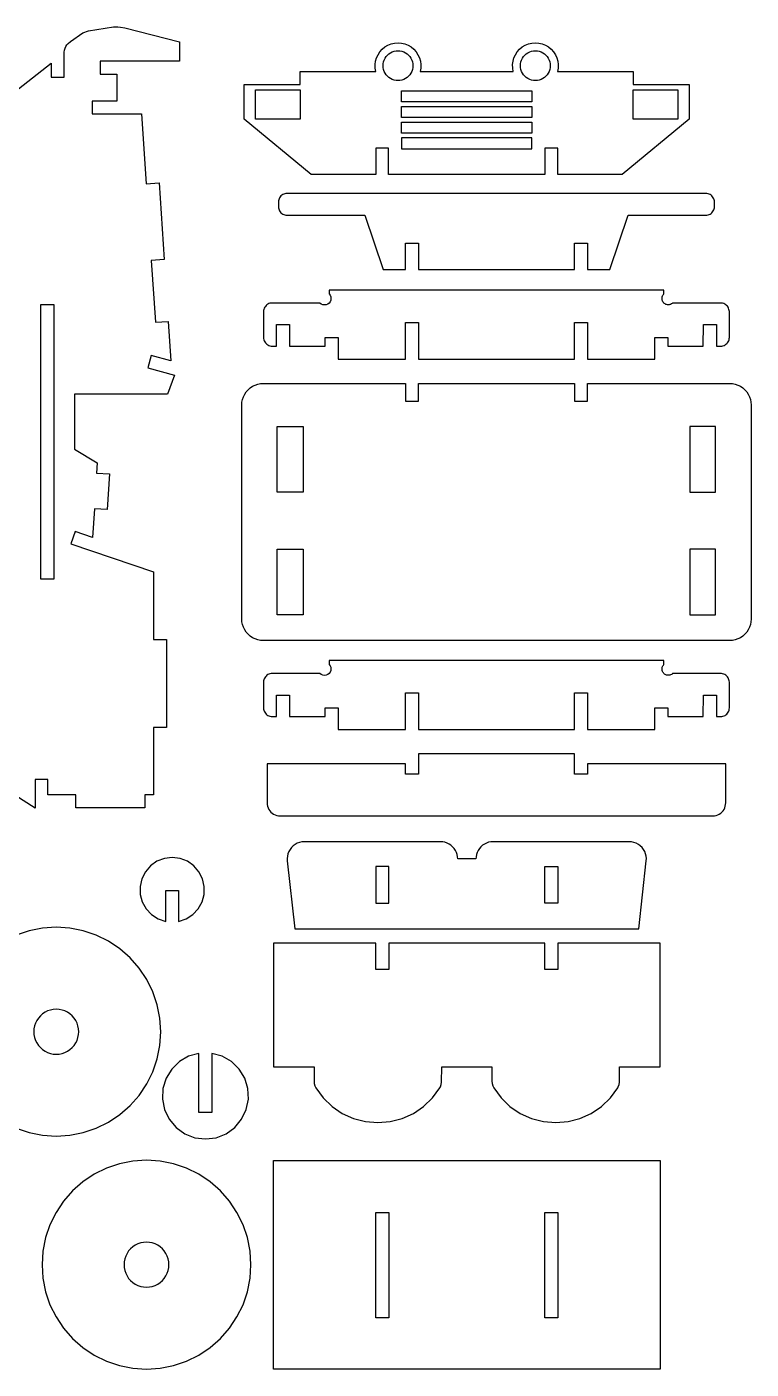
# Model space of a CAD drawing. Extents: x -1116 to 10, y -147 to 515.
# Drawn here: x -761 to -425, y -108 to 515 of the extents above; entities that cross this region are included whole.
import ezdxf

# ---------------------------------------------------------------- set-up
doc = ezdxf.new("R2010")
doc.units = 0
doc.header["$MEASUREMENT"] = 0
doc.layers.get('0').update_dxf_attribs({"linetype": 'CONTINUOUS'})

msp = doc.modelspace()

# ---------------------------------------------------------------- linework, layer by layer
for points in [[(-790.27, 466.75), (-749.74, 498.51), (-749.74, 491.95), (-743.75, 491.95), (-743.75, 503.64), (-743.61, 504.53), (-743.35, 505.39), (-742.96, 506.2), (-742.45, 506.94), (-741.84, 507.6), (-740.74, 508.49), (-735.06, 512.55), (-732.46, 513.51), (-720.82, 515.34), (-718.84, 515.33), (-717.52, 515.21), (-715.57, 514.88), (-690.14, 508.33), (-690.14, 499.42), (-727.1, 499.42), (-727.1, 493.42), (-719.31, 493.42), (-719.31, 480.88), (-730.69, 480.88), (-730.69, 474.88), (-707.79, 474.88), (-705.67, 442.5), (-699.68, 442.9), (-697.32, 407.33), (-703.3, 406.93), (-701.39, 378.17), (-695.4, 378.57), (-694.18, 360.25), (-703.31, 362.79), (-704.92, 357.01), (-692.59, 353.57), (-695.81, 344.82), (-739.01, 344.82), (-739.01, 319.29), (-728.42, 312.86), (-728.71, 308.14), (-722.72, 307.77), (-723.74, 291.26), (-729.73, 291.63), (-730.55, 278.28), (-738.7, 281.05), (-740.63, 275.37), (-702.3, 262.31), (-702.3, 230.88), (-696.3, 230.88), (-696.3, 190.07), (-702.3, 190.07), (-702.3, 158.71), (-706.35, 158.71), (-706.35, 152.71), (-738.35, 152.71), (-738.35, 158.71), (-751.27, 158.71), (-751.27, 165.93), (-757.27, 165.93), (-757.27, 152.65), (-770.49, 161.15)], [(-765.98, 3.97), (-759.97, 1.93), (-753.75, 0.69), (-747.42, 0.28), (-741.09, 0.69), (-734.87, 1.93), (-728.86, 3.97), (-723.17, 6.78), (-717.89, 10.3), (-713.13, 14.48), (-708.94, 19.25), (-705.42, 24.53), (-702.61, 30.22), (-700.57, 36.23), (-699.33, 42.45), (-698.92, 48.78), (-699.33, 55.11), (-700.57, 61.33), (-702.61, 67.34), (-705.42, 73.03), (-708.94, 78.31), (-713.13, 83.08), (-717.89, 87.26), (-723.17, 90.78), (-728.86, 93.59), (-734.87, 95.63), (-741.09, 96.87), (-747.42, 97.28), (-753.75, 96.87), (-759.97, 95.63), (-765.98, 93.59)]]:
    msp.add_lwpolyline(points)
for points in [[(-516.63, 503.77), (-515.74, 502.42), (-515.07, 500.96), (-514.63, 499.41), (-514.43, 497.81), (-514.47, 496.2), (-514.76, 494.61), (-479.61, 494.61), (-479.61, 488.61), (-453.58, 488.61), (-453.58, 472.49), (-484.78, 446.76), (-514.65, 446.76), (-514.65, 458.97), (-520.65, 458.97), (-520.65, 446.76), (-593.15, 446.76), (-593.15, 458.97), (-599.15, 458.97), (-599.15, 446.76), (-629.02, 446.76), (-660.22, 472.49), (-660.22, 488.61), (-634.19, 488.61), (-634.19, 494.61), (-599.04, 494.61), (-599.33, 496.2), (-599.37, 497.81), (-599.17, 499.41), (-598.73, 500.96), (-598.06, 502.42), (-597.17, 503.77), (-596.09, 504.97), (-594.85, 505.99), (-593.46, 506.8), (-591.96, 507.4), (-590.39, 507.77), (-588.78, 507.89), (-587.18, 507.77), (-585.61, 507.4), (-584.11, 506.8), (-582.72, 505.99), (-581.47, 504.97), (-580.4, 503.77), (-579.51, 502.42), (-578.84, 500.96), (-578.4, 499.41), (-578.2, 497.81), (-578.24, 496.2), (-578.53, 494.61), (-535.27, 494.61), (-535.56, 496.2), (-535.6, 497.81), (-535.4, 499.41), (-534.96, 500.96), (-534.29, 502.42), (-533.41, 503.77), (-532.33, 504.97), (-531.08, 505.99), (-529.69, 506.8), (-528.19, 507.4), (-526.62, 507.77), (-525.02, 507.89), (-523.41, 507.77), (-521.84, 507.4), (-520.34, 506.8), (-518.95, 505.99), (-517.71, 504.97)], [(-582.78, 493.82), (-583.28, 493.07), (-583.88, 492.39), (-584.56, 491.79), (-585.32, 491.29), (-586.13, 490.88), (-586.99, 490.59), (-587.88, 490.42), (-588.78, 490.36), (-589.69, 490.42), (-590.58, 490.59), (-591.44, 490.88), (-592.25, 491.29), (-593, 491.79), (-593.69, 492.39), (-594.28, 493.07), (-594.79, 493.82), (-595.19, 494.64), (-595.48, 495.5), (-595.66, 496.39), (-595.72, 497.29), (-595.66, 498.2), (-595.48, 499.08), (-595.19, 499.94), (-594.79, 500.76), (-594.28, 501.51), (-593.69, 502.19), (-593, 502.79), (-592.25, 503.29), (-591.44, 503.7), (-590.58, 503.99), (-589.69, 504.16), (-588.78, 504.22), (-587.88, 504.16), (-586.99, 503.99), (-586.13, 503.7), (-585.32, 503.29), (-584.56, 502.79), (-583.88, 502.19), (-583.28, 501.51), (-582.78, 500.76), (-582.38, 499.94), (-582.09, 499.08), (-581.91, 498.2), (-581.85, 497.29), (-581.91, 496.39), (-582.09, 495.5), (-582.38, 494.64)], [(-518.61, 499.94), (-518.32, 499.08), (-518.14, 498.2), (-518.08, 497.29), (-518.14, 496.39), (-518.32, 495.5), (-518.61, 494.64), (-519.01, 493.82), (-519.52, 493.07), (-520.11, 492.39), (-520.8, 491.79), (-521.55, 491.29), (-522.36, 490.88), (-523.22, 490.59), (-524.11, 490.42), (-525.02, 490.36), (-525.92, 490.42), (-526.81, 490.59), (-527.67, 490.88), (-528.48, 491.29), (-529.24, 491.79), (-529.92, 492.39), (-530.52, 493.07), (-531.02, 493.82), (-531.42, 494.64), (-531.71, 495.5), (-531.89, 496.39), (-531.95, 497.29), (-531.89, 498.2), (-531.71, 499.08), (-531.42, 499.94), (-531.02, 500.76), (-530.52, 501.51), (-529.92, 502.19), (-529.24, 502.79), (-528.48, 503.29), (-527.67, 503.7), (-526.81, 503.99), (-525.92, 504.16), (-525.02, 504.22), (-524.11, 504.16), (-523.22, 503.99), (-522.36, 503.7), (-521.55, 503.29), (-520.8, 502.79), (-520.11, 502.19), (-519.52, 501.51), (-519.01, 500.76)], [(-634.19, 472.49), (-654.92, 472.49), (-654.92, 486.08), (-634.19, 486.08)], [(-526.64, 480.51), (-587.16, 480.51), (-587.16, 485.59), (-526.64, 485.59)], [(-458.88, 472.49), (-479.61, 472.49), (-479.61, 486.08), (-458.88, 486.08)], [(-587.16, 473.26), (-587.16, 478.34), (-526.64, 478.34), (-526.64, 473.26)], [(-587.16, 466.01), (-587.16, 471.09), (-526.64, 471.09), (-526.64, 466.01)], [(-526.64, 458.76), (-526.64, 463.84), (-587.16, 463.84), (-587.16, 458.76)], [(-643.73, 436), (-643.96, 435.53), (-644.13, 435.04), (-644.23, 434.52), (-644.27, 434), (-644.27, 431.86), (-644.23, 431.34), (-644.13, 430.83), (-643.96, 430.33), (-643.73, 429.86), (-643.44, 429.43), (-643.1, 429.03), (-642.7, 428.69), (-642.27, 428.4), (-641.8, 428.17), (-641.3, 428), (-640.79, 427.9), (-640.27, 427.86), (-604.18, 427.86), (-595.65, 402.73), (-585.33, 402.73), (-585.33, 414.94), (-579.33, 414.94), (-579.33, 402.73), (-506.83, 402.73), (-506.83, 414.94), (-500.83, 414.94), (-500.83, 402.73), (-490.52, 402.73), (-481.99, 427.86), (-445.9, 427.86), (-445.38, 427.9), (-444.87, 428), (-444.37, 428.17), (-443.9, 428.4), (-443.47, 428.69), (-443.07, 429.03), (-442.73, 429.43), (-442.44, 429.86), (-442.21, 430.33), (-442.04, 430.83), (-441.94, 431.34), (-441.9, 431.86), (-441.9, 434), (-441.94, 434.52), (-442.04, 435.04), (-442.21, 435.53), (-442.44, 436), (-442.73, 436.44), (-443.07, 436.83), (-443.47, 437.17), (-443.9, 437.46), (-444.37, 437.7), (-444.87, 437.86), (-445.38, 437.97), (-445.9, 438), (-640.27, 438), (-640.79, 437.97), (-641.3, 437.86), (-641.8, 437.7), (-642.27, 437.46), (-642.7, 437.17), (-643.1, 436.83), (-643.44, 436.44)], [(-651.04, 384.16), (-651.15, 383.64), (-651.18, 383.12), (-651.18, 371.12), (-651.15, 370.6), (-651.04, 370.08), (-650.88, 369.59), (-650.64, 369.12), (-650.35, 368.69), (-650.01, 368.29), (-649.61, 367.95), (-649.18, 367.66), (-648.71, 367.42), (-648.21, 367.26), (-647.7, 367.15), (-647.18, 367.12), (-645.18, 367.12), (-645.18, 377.12), (-639.18, 377.12), (-639.18, 367.12), (-622.56, 367.12), (-622.56, 371.12), (-616.56, 371.12), (-616.56, 361.12), (-585.33, 361.12), (-585.33, 378.12), (-579.33, 378.12), (-579.33, 361.12), (-506.83, 361.12), (-506.83, 378.12), (-500.83, 378.12), (-500.83, 361.12), (-469.61, 361.12), (-469.61, 371.12), (-463.61, 371.12), (-463.61, 367.12), (-447.18, 367.12), (-446.99, 377.12), (-440.99, 377.12), (-440.99, 367.12), (-438.99, 367.12), (-438.47, 367.15), (-437.95, 367.26), (-437.46, 367.42), (-436.99, 367.66), (-436.55, 367.95), (-436.16, 368.29), (-435.82, 368.69), (-435.53, 369.12), (-435.29, 369.59), (-435.13, 370.08), (-435.02, 370.6), (-434.99, 371.12), (-434.99, 383.12), (-435.04, 383.65), (-435.15, 384.18), (-435.34, 384.68), (-435.59, 385.15), (-435.89, 385.59), (-436.26, 385.99), (-436.67, 386.33), (-437.12, 386.62), (-437.6, 386.84), (-438.11, 387), (-438.64, 387.1), (-461.31, 387.12), (-461.59, 386.87), (-461.9, 386.66), (-462.24, 386.5), (-462.6, 386.38), (-462.96, 386.3), (-463.34, 386.28), (-463.71, 386.3), (-464.08, 386.38), (-464.43, 386.5), (-464.77, 386.66), (-465.08, 386.87), (-465.36, 387.12), (-465.62, 387.42), (-465.84, 387.74), (-466.02, 388.09), (-466.14, 388.47), (-466.22, 388.85), (-466.24, 389.24), (-466.22, 389.63), (-466.14, 390.02), (-466.02, 390.39), (-465.84, 390.74), (-465.62, 391.07), (-465.36, 391.36), (-465.36, 393.12), (-620.8, 393.12), (-620.8, 391.36), (-620.33, 390.74), (-620.03, 390.02), (-619.93, 389.24), (-620.03, 388.47), (-620.33, 387.74), (-620.8, 387.12), (-621.43, 386.64), (-622.15, 386.34), (-622.93, 386.24), (-623.7, 386.34), (-624.43, 386.64), (-625.05, 387.12), (-647.18, 387.12), (-647.7, 387.09), (-648.21, 386.98), (-648.71, 386.82), (-649.18, 386.58), (-649.61, 386.29), (-650.01, 385.95), (-650.35, 385.56), (-650.64, 385.12), (-650.88, 384.65)], [(-748.55, 386.39), (-748.55, 258.98), (-754.55, 258.98), (-754.55, 386.39)], [(-585.33, 341.59), (-579.33, 341.59), (-579.33, 349.8), (-506.83, 349.8), (-506.83, 341.59), (-500.83, 341.59), (-500.83, 349.8), (-434.86, 349.8), (-433.56, 349.71), (-432.28, 349.46), (-431.04, 349.04), (-429.86, 348.46), (-428.78, 347.73), (-427.79, 346.87), (-426.93, 345.88), (-426.2, 344.8), (-425.63, 343.62), (-425.21, 342.38), (-424.95, 341.1), (-424.86, 339.8), (-424.86, 240.38), (-424.95, 239.08), (-425.21, 237.8), (-425.63, 236.56), (-426.2, 235.38), (-426.93, 234.3), (-427.79, 233.31), (-428.78, 232.45), (-429.86, 231.72), (-431.04, 231.14), (-432.28, 230.72), (-433.56, 230.47), (-434.86, 230.38), (-651.3, 230.38), (-652.61, 230.47), (-653.89, 230.72), (-655.13, 231.14), (-656.3, 231.72), (-657.39, 232.45), (-658.38, 233.31), (-659.24, 234.3), (-659.96, 235.38), (-660.54, 236.56), (-660.96, 237.8), (-661.22, 239.08), (-661.3, 240.38), (-661.3, 339.8), (-661.22, 341.1), (-660.96, 342.38), (-660.54, 343.62), (-659.96, 344.8), (-659.24, 345.88), (-658.38, 346.87), (-657.39, 347.73), (-656.3, 348.46), (-655.13, 349.04), (-653.89, 349.46), (-652.61, 349.71), (-651.3, 349.8), (-585.33, 349.8)], [(-644.8, 299.36), (-644.8, 329.82), (-632.8, 329.82), (-632.8, 299.36)], [(-441.36, 299.36), (-441.36, 329.82), (-453.36, 329.82), (-453.36, 299.36)], [(-632.8, 272.89), (-632.8, 242.36), (-644.8, 242.36), (-644.8, 272.89)], [(-453.36, 272.89), (-453.36, 242.36), (-441.36, 242.36), (-441.36, 272.89)], [(-651.04, 212.14), (-651.15, 211.63), (-651.18, 211.11), (-651.18, 199.11), (-651.15, 198.58), (-651.04, 198.07), (-650.88, 197.58), (-650.64, 197.11), (-650.35, 196.67), (-650.01, 196.28), (-649.61, 195.93), (-649.18, 195.64), (-648.71, 195.41), (-648.21, 195.24), (-647.7, 195.14), (-647.18, 195.11), (-645.18, 195.11), (-645.18, 205.11), (-639.18, 205.11), (-639.18, 195.11), (-622.56, 195.11), (-622.56, 199.11), (-616.56, 199.11), (-616.56, 189.11), (-585.33, 189.11), (-585.33, 206.1), (-579.33, 206.1), (-579.33, 189.11), (-506.83, 189.11), (-506.83, 206.1), (-500.83, 206.1), (-500.83, 189.11), (-469.61, 189.11), (-469.61, 199.11), (-463.61, 199.11), (-463.61, 195.11), (-447.18, 195.11), (-446.99, 205.11), (-440.99, 205.11), (-440.99, 195.11), (-438.99, 195.11), (-438.47, 195.14), (-437.95, 195.24), (-437.46, 195.41), (-436.99, 195.64), (-436.55, 195.93), (-436.16, 196.28), (-435.82, 196.67), (-435.53, 197.11), (-435.29, 197.58), (-435.13, 198.07), (-435.02, 198.58), (-434.99, 199.11), (-434.99, 211.11), (-435.04, 211.64), (-435.15, 212.16), (-435.34, 212.67), (-435.59, 213.14), (-435.89, 213.58), (-436.26, 213.97), (-436.67, 214.32), (-437.12, 214.61), (-437.6, 214.83), (-438.11, 214.99), (-438.64, 215.08), (-461.31, 215.11), (-461.59, 214.86), (-461.9, 214.65), (-462.24, 214.49), (-462.6, 214.36), (-462.96, 214.29), (-463.34, 214.27), (-463.71, 214.29), (-464.08, 214.36), (-464.43, 214.49), (-464.77, 214.65), (-465.08, 214.86), (-465.36, 215.11), (-465.62, 215.4), (-465.84, 215.73), (-466.02, 216.08), (-466.14, 216.45), (-466.22, 216.84), (-466.24, 217.23), (-466.22, 217.62), (-466.14, 218), (-466.02, 218.38), (-465.84, 218.73), (-465.62, 219.05), (-465.36, 219.35), (-465.36, 221.11), (-620.8, 221.11), (-620.8, 219.35), (-620.33, 218.73), (-620.03, 218), (-619.93, 217.23), (-620.03, 216.45), (-620.33, 215.73), (-620.8, 215.11), (-621.43, 214.63), (-622.15, 214.33), (-622.93, 214.23), (-623.7, 214.33), (-624.43, 214.63), (-625.05, 215.11), (-647.18, 215.11), (-647.7, 215.07), (-648.21, 214.97), (-648.71, 214.8), (-649.18, 214.57), (-649.61, 214.28), (-650.01, 213.94), (-650.35, 213.54), (-650.64, 213.11), (-650.88, 212.64)], [(-440.35, 149.46), (-439.65, 149.81), (-438.99, 150.25), (-438.4, 150.76), (-437.89, 151.35), (-437.45, 152.01), (-437.1, 152.71), (-436.85, 153.45), (-436.7, 154.22), (-436.65, 155.01), (-436.65, 173.11), (-500.83, 173.11), (-500.83, 168.33), (-506.83, 168.33), (-506.83, 177.73), (-579.33, 177.73), (-579.33, 168.33), (-585.33, 168.33), (-585.33, 173.11), (-649.52, 173.11), (-649.52, 155.01), (-649.47, 154.22), (-649.32, 153.45), (-649.07, 152.71), (-648.72, 152.01), (-648.28, 151.35), (-647.77, 150.76), (-647.18, 150.25), (-646.52, 149.81), (-645.82, 149.46), (-645.08, 149.21), (-644.31, 149.06), (-643.52, 149.01), (-442.65, 149.01), (-441.86, 149.06), (-441.09, 149.21)], [(-473.52, 128.13), (-473.47, 129.25), (-473.58, 130.36), (-473.85, 131.45), (-474.27, 132.49), (-474.82, 133.46), (-475.51, 134.34), (-476.31, 135.12), (-477.22, 135.78), (-478.21, 136.31), (-479.26, 136.69), (-480.35, 136.92), (-481.47, 137), (-544.63, 137), (-545.68, 136.93), (-546.71, 136.73), (-547.7, 136.39), (-548.63, 135.93), (-549.5, 135.35), (-550.29, 134.66), (-550.98, 133.87), (-551.56, 133), (-552.03, 132.06), (-552.36, 131.07), (-552.57, 130.05), (-552.63, 129), (-561.09, 129), (-561.16, 130.05), (-561.36, 131.07), (-561.7, 132.06), (-562.16, 133), (-562.74, 133.87), (-563.43, 134.66), (-564.22, 135.35), (-565.09, 135.93), (-566.03, 136.39), (-567.02, 136.73), (-568.04, 136.93), (-569.09, 137), (-632.25, 137), (-633.37, 136.92), (-634.47, 136.69), (-635.52, 136.31), (-636.5, 135.78), (-637.41, 135.12), (-638.21, 134.34), (-638.9, 133.46), (-639.46, 132.49), (-639.87, 131.45), (-640.14, 130.36), (-640.25, 129.25), (-640.21, 128.13), (-636.73, 96.52), (-476.99, 96.52)], [(-696.61, 114.39), (-690.61, 114.39), (-690.61, 100.02), (-687.13, 101.19), (-684.05, 103.16), (-681.53, 105.83), (-679.74, 109.02), (-678.77, 112.55), (-678.69, 116.22), (-679.5, 119.79), (-681.16, 123.06), (-683.55, 125.83), (-686.55, 127.94), (-689.97, 129.25), (-693.61, 129.7), (-697.24, 129.25), (-700.66, 127.94), (-703.66, 125.83), (-706.06, 123.06), (-707.71, 119.79), (-708.52, 116.22), (-708.44, 112.55), (-707.48, 109.02), (-705.68, 105.83), (-703.17, 103.16), (-700.08, 101.19), (-696.61, 100.02)], [(-599.11, 108.55), (-593.11, 108.55), (-593.11, 125.56), (-599.11, 125.56)], [(-520.61, 125.56), (-514.61, 125.56), (-514.61, 108.55), (-520.61, 108.55)], [(-544.35, 22.76), (-540.96, 18.12), (-536.83, 14.13), (-532.09, 10.89), (-526.86, 8.51), (-521.31, 7.06), (-515.58, 6.57), (-509.86, 7.06), (-504.31, 8.51), (-499.08, 10.89), (-494.33, 14.13), (-490.21, 18.12), (-486.82, 22.76), (-486.56, 23.24), (-486.17, 24.26), (-485.97, 25.33), (-485.95, 32.42), (-467.14, 32.42), (-467.14, 89.88), (-514.61, 89.88), (-514.61, 77.67), (-520.61, 77.67), (-520.61, 89.88), (-593.11, 89.88), (-593.11, 77.67), (-599.11, 77.67), (-599.11, 89.88), (-646.58, 89.88), (-646.58, 32.42), (-627.77, 32.42), (-627.77, 25.87), (-627.68, 24.79), (-627.38, 23.74), (-626.9, 22.76), (-623.52, 18.12), (-619.39, 14.13), (-614.65, 10.89), (-609.42, 8.51), (-603.86, 7.06), (-598.14, 6.57), (-592.42, 7.06), (-586.86, 8.51), (-581.64, 10.89), (-576.89, 14.13), (-572.76, 18.12), (-569.38, 22.76), (-569.11, 23.24), (-568.73, 24.26), (-568.53, 25.33), (-568.51, 32.42), (-545.22, 32.42), (-545.22, 25.87), (-545.12, 24.79), (-544.83, 23.74)], [(-741.07, 57.06), (-742.2, 57.82), (-743.43, 58.43), (-744.72, 58.86), (-746.06, 59.13), (-747.42, 59.22), (-748.78, 59.13), (-750.12, 58.86), (-751.42, 58.43), (-752.64, 57.82), (-753.78, 57.06), (-754.8, 56.16), (-755.7, 55.14), (-756.46, 54), (-757.07, 52.77), (-757.51, 51.48), (-757.77, 50.14), (-757.86, 48.78), (-757.77, 47.42), (-757.51, 46.08), (-757.07, 44.78), (-756.46, 43.56), (-755.7, 42.42), (-754.8, 41.4), (-753.78, 40.5), (-752.64, 39.74), (-751.42, 39.13), (-750.12, 38.7), (-748.78, 38.43), (-747.42, 38.34), (-746.06, 38.43), (-744.72, 38.7), (-743.43, 39.13), (-742.2, 39.74), (-741.07, 40.5), (-740.04, 41.4), (-739.14, 42.42), (-738.38, 43.56), (-737.78, 44.78), (-737.34, 46.08), (-737.07, 47.42), (-736.98, 48.78), (-737.07, 50.14), (-737.34, 51.48), (-737.78, 52.77), (-738.38, 54), (-739.14, 55.14), (-740.04, 56.16)], [(-659.22, 12.6), (-658.23, 17.47), (-658.48, 22.44), (-659.94, 27.19), (-662.53, 31.43), (-666.09, 34.91), (-670.39, 37.4), (-675.18, 38.75), (-675.18, 11.24), (-681.18, 11.24), (-681.18, 38.75), (-685.96, 37.4), (-690.26, 34.91), (-693.82, 31.43), (-696.41, 27.19), (-697.87, 22.44), (-698.12, 17.47), (-697.13, 12.6), (-694.97, 8.12), (-691.77, 4.31), (-687.74, 1.41), (-683.11, -0.41), (-678.18, -1.02), (-673.24, -0.41), (-668.61, 1.41), (-664.58, 4.31), (-661.38, 8.12)], [(-671.23, -25.08), (-676, -20.9), (-681.28, -17.37), (-686.97, -14.57), (-692.98, -12.53), (-699.2, -11.29), (-705.53, -10.88), (-711.86, -11.29), (-718.08, -12.53), (-724.09, -14.57), (-729.78, -17.37), (-735.05, -20.9), (-739.82, -25.08), (-744.01, -29.85), (-747.53, -35.13), (-750.34, -40.82), (-752.38, -46.82), (-753.62, -53.05), (-754.03, -59.38), (-753.62, -65.71), (-752.38, -71.93), (-750.34, -77.94), (-747.53, -83.63), (-744.01, -88.9), (-739.82, -93.67), (-735.05, -97.86), (-729.78, -101.38), (-724.09, -104.19), (-718.08, -106.23), (-711.86, -107.46), (-705.53, -107.88), (-699.2, -107.46), (-692.98, -106.23), (-686.97, -104.19), (-681.28, -101.38), (-676, -97.86), (-671.23, -93.67), (-667.05, -88.9), (-663.52, -83.63), (-660.72, -77.94), (-658.68, -71.93), (-657.44, -65.71), (-657.03, -59.38), (-657.44, -53.05), (-658.68, -46.82), (-660.72, -40.82), (-663.52, -35.13), (-667.05, -29.85)], [(-467.14, -107.88), (-646.58, -107.88), (-646.58, -10.98), (-467.14, -10.98)], [(-593.11, -84.02), (-599.11, -84.02), (-599.11, -35.2), (-593.11, -35.2)], [(-514.61, -84.02), (-520.61, -84.02), (-520.61, -35.2), (-514.61, -35.2)], [(-700.31, -68.42), (-699.17, -67.66), (-698.15, -66.76), (-697.25, -65.73), (-696.49, -64.6), (-695.88, -63.37), (-695.44, -62.08), (-695.18, -60.74), (-695.09, -59.38), (-695.18, -58.01), (-695.44, -56.68), (-695.88, -55.38), (-696.49, -54.16), (-697.25, -53.02), (-698.15, -51.99), (-699.17, -51.09), (-700.31, -50.34), (-701.53, -49.73), (-702.83, -49.29), (-704.17, -49.03), (-705.53, -48.94), (-706.89, -49.03), (-708.23, -49.29), (-709.52, -49.73), (-710.75, -50.34), (-711.88, -51.09), (-712.91, -51.99), (-713.81, -53.02), (-714.57, -54.16), (-715.17, -55.38), (-715.61, -56.68), (-715.88, -58.01), (-715.97, -59.38), (-715.88, -60.74), (-715.61, -62.08), (-715.17, -63.37), (-714.57, -64.6), (-713.81, -65.73), (-712.91, -66.76), (-711.88, -67.66), (-710.75, -68.42), (-709.52, -69.02), (-708.23, -69.46), (-706.89, -69.73), (-705.53, -69.82), (-704.17, -69.73), (-702.83, -69.46), (-701.53, -69.02)]]:
    msp.add_lwpolyline(points, close=True)

doc.saveas('drawing.dxf')
